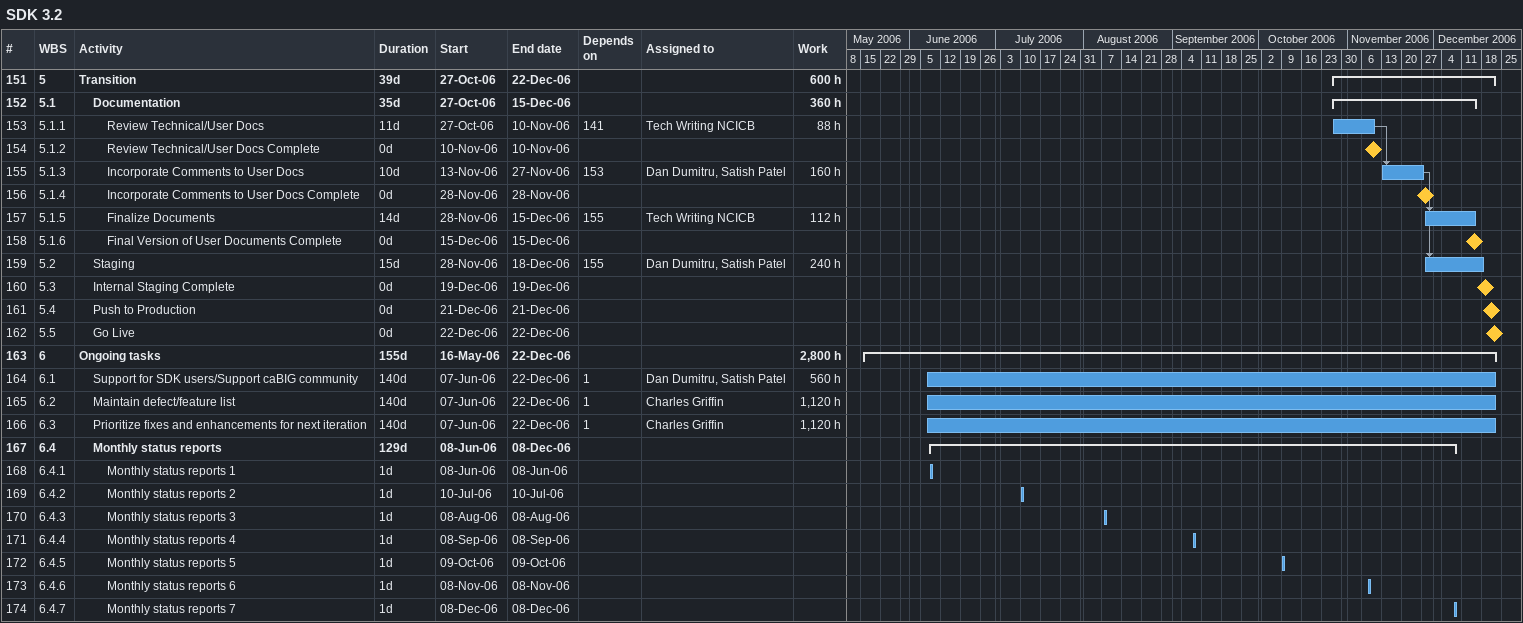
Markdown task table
SDK 3.2

| ID | WBS | Task | Duration | Start | Finish | Predecessors | Resources | Work (h) |
|---|---|---|---|---|---|---|---|---|
| 151 | 5 | **Transition** | 39d | 2006-10-27 | 2006-12-22 |  |  | 600 |
| 152 | 5.1 | **Documentation** | 35d | 2006-10-27 | 2006-12-15 |  |  | 360 |
| 153 | 5.1.1 | Review Technical/User Docs | 11d | 2006-10-27 | 2006-11-10 | 141 | Tech Writing NCICB | 88 |
| 154 | 5.1.2 | Review Technical/User Docs Complete | 0d | 2006-11-10 | 2006-11-10 |  |  |  |
| 155 | 5.1.3 | Incorporate Comments to User Docs | 10d | 2006-11-13 | 2006-11-27 | 153 | Dan Dumitru, Satish Patel | 160 |
| 156 | 5.1.4 | Incorporate Comments to User Docs Complete | 0d | 2006-11-28 | 2006-11-28 |  |  |  |
| 157 | 5.1.5 | Finalize Documents | 14d | 2006-11-28 | 2006-12-15 | 155 | Tech Writing NCICB | 112 |
| 158 | 5.1.6 | Final Version of User Documents Complete | 0d | 2006-12-15 | 2006-12-15 |  |  |  |
| 159 | 5.2 | Staging | 15d | 2006-11-28 | 2006-12-18 | 155 | Dan Dumitru, Satish Patel | 240 |
| 160 | 5.3 | Internal Staging Complete | 0d | 2006-12-19 | 2006-12-19 |  |  |  |
| 161 | 5.4 | Push to Production | 0d | 2006-12-21 | 2006-12-21 |  |  |  |
| 162 | 5.5 | Go Live | 0d | 2006-12-22 | 2006-12-22 |  |  |  |
| 163 | 6 | **Ongoing tasks** | 155d | 2006-05-16 | 2006-12-22 |  |  | 2800 |
| 164 | 6.1 | Support for SDK users/Support caBIG community | 140d | 2006-06-07 | 2006-12-22 | 1 | Dan Dumitru, Satish Patel | 560 |
| 165 | 6.2 | Maintain defect/feature list | 140d | 2006-06-07 | 2006-12-22 | 1 | Charles Griffin | 1120 |
| 166 | 6.3 | Prioritize fixes and enhancements for next iteration | 140d | 2006-06-07 | 2006-12-22 | 1 | Charles Griffin | 1120 |
| 167 | 6.4 | **Monthly status reports** | 129d | 2006-06-08 | 2006-12-08 |  |  |  |
| 168 | 6.4.1 | Monthly status reports 1 | 1d | 2006-06-08 | 2006-06-08 |  |  |  |
| 169 | 6.4.2 | Monthly status reports 2 | 1d | 2006-07-10 | 2006-07-10 |  |  |  |
| 170 | 6.4.3 | Monthly status reports 3 | 1d | 2006-08-08 | 2006-08-08 |  |  |  |
| 171 | 6.4.4 | Monthly status reports 4 | 1d | 2006-09-08 | 2006-09-08 |  |  |  |
| 172 | 6.4.5 | Monthly status reports 5 | 1d | 2006-10-09 | 2006-10-09 |  |  |  |
| 173 | 6.4.6 | Monthly status reports 6 | 1d | 2006-11-08 | 2006-11-08 |  |  |  |
| 174 | 6.4.7 | Monthly status reports 7 | 1d | 2006-12-08 | 2006-12-08 |  |  |  |
